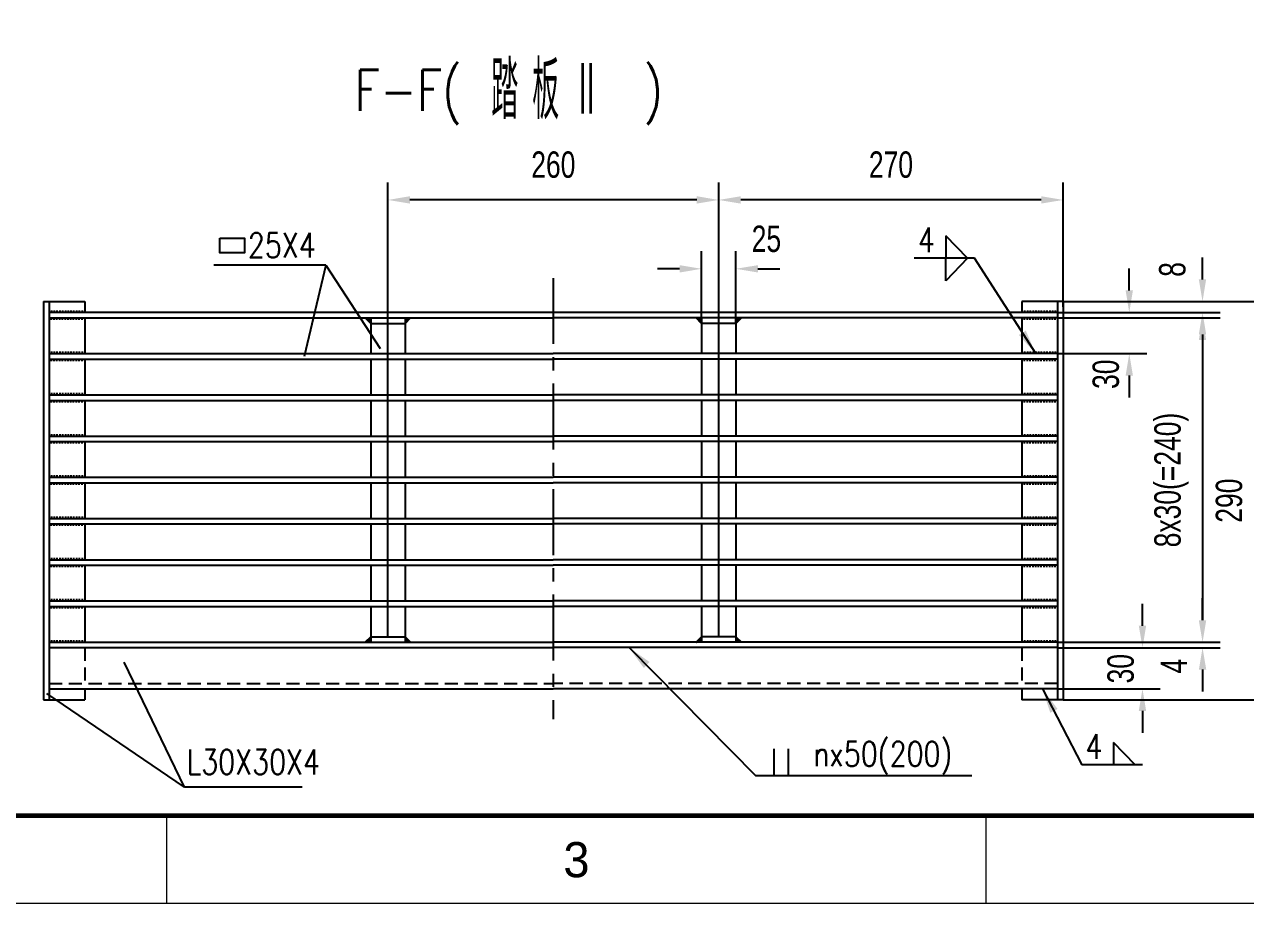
# Model space of a CAD drawing. Extents: x 148 to 221443, y -36682 to 6758.
# Drawn here: x 184056 to 186833, y -12511 to -10512 of the extents above; entities that cross this region are included whole.
import ezdxf
from ezdxf.enums import TextEntityAlignment as Align

# ---------------------------------------------------------------- set-up
doc = ezdxf.new("R2010")
doc.units = 0
doc.header["$LTSCALE"] = 10
doc.header["$MEASUREMENT"] = 0
doc.linetypes.add('CENTERX2', pattern=[4, 2.5, -0.5, 0.5, -0.5])
doc.linetypes.add('HIDDENX2', pattern=[0.75, 0.5, -0.25])
doc.layers.add('2（细实线）', color=3, linetype='Continuous', lineweight=20)
doc.layers.add('图框层', color=7, linetype='Continuous', lineweight=15)
for name, color, linetype in [('CENTER', 1, 'CENTERX2'), ('DIM', 4, 'Continuous'), ('HIDDEN', 7, 'HIDDENX2'), ('RED', 7, 'Continuous')]:
    doc.layers.add(name, color=color, linetype=linetype)
doc.styles.add('HZ', font='ROMS.SHX', dxfattribs={"width": 0.75, "bigfont": 'GBCBIG.SHX'})
doc.styles.get("Standard").update_dxf_attribs({"font": 'wison_e.shx', "width": 0.75, "bigfont": 'wison_c.shx'})
doc.styles.add('XW', font='ROMANS.shx', dxfattribs={"width": 0.85})
doc.dimstyles.new('DIM1', dxfattribs={"dimscale": 20, "dimtxt": 3, "dimasz": 2.5, "dimexe": 2, "dimexo": 0, "dimgap": 1, "dimtad": 0, "dimdec": 0, "dimzin": 0, "dimdsep": 46, "dimtxsty": 'Standard', "dimcen": 2, "dimclrd": 3, "dimclre": 3, "dimclrt": 3, "dimadec": 0, "dimazin": 0, "dimtfac": 0.666667, "dimtdec": 0, "dimtofl": 0, "dimtmove": 2, "dimatfit": 1, "dimfxl": 2, "dimtvp": 1.333333, "dimtolj": 1, "dimtzin": 0, "dimarcsym": 0})

# ---------------------------------------------------------------- blocks, each defined once
blk = doc.blocks.new('*D832')
at = {"layer": 'Defpoints', "color": 0}
for p in [(185674.5, -11067.4), (185596.4, -11191.6), (185674.5, -11191.6)]:
    blk.add_point(p, dxfattribs=at)
at = {"layer": 'DIM', "color": 3, "lineweight": -2}
for p, q in [((185596.4, -11191.6), (185596.4, -11027.4)), ((185674.5, -11191.6), (185674.5, -11027.4)), ((185546.4, -11067.4), (185496.4, -11067.4)), ((185724.5, -11067.4), (185774.5, -11067.4))]:
    blk.add_line(p, q, dxfattribs=at)
at = {"layer": 'DIM', "color": 3}
for points in [[(185546.4, -11075.8), (185546.4, -11059.1), (185596.4, -11067.4)], [(185724.5, -11059.1), (185724.5, -11075.8), (185674.5, -11067.4)]]:
    blk.add_solid(points, dxfattribs=at)
at = {"layer": 'DIM', "color": 3, "insert": (185743.8, -10999.5), "char_height": 60, "attachment_point": 5}
blk.add_mtext('\\A1;25', dxfattribs=at)
blk = doc.blocks.new('*D833')
at = {"layer": 'Defpoints', "color": 0}
for p in [(185635.4, -10910.8), (186418.6, -11154.1), (185635.4, -11904.1)]:
    blk.add_point(p, dxfattribs=at)
at = {"layer": 'DIM', "color": 3, "lineweight": -2}
for p, q in [((185635.4, -11904.1), (185635.4, -10870.8)), ((186418.6, -11154.1), (186418.6, -10870.8)), ((186368.6, -10910.8), (185685.4, -10910.8))]:
    blk.add_line(p, q, dxfattribs=at)
at = {"layer": 'DIM', "color": 3}
for points in [[(185685.4, -10902.4), (185685.4, -10919.1), (185635.4, -10910.8)], [(186368.6, -10919.1), (186368.6, -10902.4), (186418.6, -10910.8)]]:
    blk.add_solid(points, dxfattribs=at)
at = {"layer": 'DIM', "color": 3, "insert": (186027, -10830.8), "char_height": 60, "attachment_point": 5}
blk.add_mtext('\\A1;270', dxfattribs=at)
blk = doc.blocks.new('*D834')
at = {"layer": 'Defpoints', "color": 0}
for p in [(184882.9, -10910.8), (185635.4, -11154.1), (184882.9, -11904.1)]:
    blk.add_point(p, dxfattribs=at)
at = {"layer": 'DIM', "color": 3, "lineweight": -2}
for p, q in [((184882.9, -11904.1), (184882.9, -10870.8)), ((185635.4, -11154.1), (185635.4, -10870.8)), ((185585.4, -10910.8), (184932.9, -10910.8))]:
    blk.add_line(p, q, dxfattribs=at)
at = {"layer": 'DIM', "color": 3}
for points in [[(184932.9, -10902.4), (184932.9, -10919.1), (184882.9, -10910.8)], [(185585.4, -10919.1), (185585.4, -10902.4), (185635.4, -10910.8)]]:
    blk.add_solid(points, dxfattribs=at)
at = {"layer": 'DIM', "color": 3, "insert": (185259.2, -10830.8), "char_height": 60, "attachment_point": 5}
blk.add_mtext('\\A1;260', dxfattribs=at)
blk = doc.blocks.new('*D835')
at = {"layer": 'Defpoints', "color": 0}
for p in [(186406.1, -11166.6), (186406.1, -11260.3), (186568.9, -11260.3)]:
    blk.add_point(p, dxfattribs=at)
at = {"layer": 'DIM', "color": 3, "lineweight": -2}
for p, q in [((186568.9, -11116.6), (186568.9, -11066.6)), ((186406.1, -11166.6), (186608.9, -11166.6)), ((186406.1, -11260.3), (186608.9, -11260.3)), ((186568.9, -11310.3), (186568.9, -11360.3))]:
    blk.add_line(p, q, dxfattribs=at)
at = {"layer": 'DIM', "color": 3}
for points in [[(186560.6, -11116.6), (186577.2, -11116.6), (186568.9, -11166.6)], [(186577.2, -11310.3), (186560.6, -11310.3), (186568.9, -11260.3)]]:
    blk.add_solid(points, dxfattribs=at)
at = {"layer": 'DIM', "color": 3, "insert": (186515.8, -11307.2), "char_height": 60, "attachment_point": 5, "rotation": 90}
blk.add_mtext('\\A1;30', dxfattribs=at)
blk = doc.blocks.new('*D836')
at = {"layer": 'Defpoints', "color": 0}
for p in [(186406.1, -11179.1), (186406.1, -11916.6), (186735.5, -11916.6)]:
    blk.add_point(p, dxfattribs=at)
at = {"layer": 'DIM', "color": 3, "lineweight": -2}
for p, q in [((186406.1, -11179.1), (186775.5, -11179.1)), ((186735.5, -11229.1), (186735.5, -11866.6)), ((186406.1, -11916.6), (186775.5, -11916.6))]:
    blk.add_line(p, q, dxfattribs=at)
at = {"layer": 'DIM', "color": 3}
for points in [[(186743.8, -11229.1), (186727.1, -11229.1), (186735.5, -11179.1)], [(186727.1, -11866.6), (186743.8, -11866.6), (186735.5, -11916.6)]]:
    blk.add_solid(points, dxfattribs=at)
at = {"layer": 'DIM', "color": 3, "insert": (186664.9, -11547.8), "char_height": 60, "attachment_point": 5, "rotation": 90}
blk.add_mtext('\\A1;8x30(=240)', dxfattribs=at)
blk = doc.blocks.new('*D837')
at = {"layer": 'Defpoints', "color": 0}
for p in [(186418.6, -11141.6), (186418.6, -12047.8), (186876, -12047.8)]:
    blk.add_point(p, dxfattribs=at)
at = {"layer": 'DIM', "color": 3, "lineweight": -2}
for p, q in [((186418.6, -11141.6), (186916, -11141.6)), ((186876, -11191.6), (186876, -11997.8)), ((186418.6, -12047.8), (186916, -12047.8))]:
    blk.add_line(p, q, dxfattribs=at)
at = {"layer": 'DIM', "color": 3}
for points in [[(186884.3, -11191.6), (186867.6, -11191.6), (186876, -11141.6)], [(186867.6, -11997.8), (186884.3, -11997.8), (186876, -12047.8)]]:
    blk.add_solid(points, dxfattribs=at)
at = {"layer": 'DIM', "color": 3, "insert": (186796, -11594.7), "char_height": 60, "attachment_point": 5, "rotation": 90}
blk.add_mtext('\\A1;290', dxfattribs=at)
blk = doc.blocks.new('*D838')
at = {"layer": 'Defpoints', "color": 0}
for p in [(186418.6, -11141.6), (186406.1, -11166.6), (186735.5, -11166.6)]:
    blk.add_point(p, dxfattribs=at)
at = {"layer": 'DIM', "color": 3, "lineweight": -2}
for p, q in [((186735.5, -11091.6), (186735.5, -11041.6)), ((186418.6, -11141.6), (186775.5, -11141.6)), ((186406.1, -11166.6), (186775.5, -11166.6)), ((186735.5, -11216.6), (186735.5, -11266.6))]:
    blk.add_line(p, q, dxfattribs=at)
at = {"layer": 'DIM', "color": 3}
for points in [[(186727.1, -11091.6), (186743.8, -11091.6), (186735.5, -11141.6)], [(186743.8, -11216.6), (186727.1, -11216.6), (186735.5, -11166.6)]]:
    blk.add_solid(points, dxfattribs=at)
at = {"layer": 'DIM', "color": 3, "insert": (186667.1, -11068.9), "char_height": 60, "attachment_point": 5, "rotation": 90}
blk.add_mtext('\\A1;8', dxfattribs=at)
blk = doc.blocks.new('*D839')
at = {"layer": 'Defpoints', "color": 0}
for p in [(186406.1, -11916.6), (186406.1, -11929.1), (186735.6, -11916.6)]:
    blk.add_point(p, dxfattribs=at)
at = {"layer": 'DIM', "color": 3, "lineweight": -2}
for p, q in [((186735.6, -11866.6), (186735.6, -11816.6)), ((186406.1, -11916.6), (186775.6, -11916.6)), ((186406.1, -11929.1), (186775.6, -11929.1)), ((186735.6, -11979.1), (186735.6, -12029.1))]:
    blk.add_line(p, q, dxfattribs=at)
at = {"layer": 'DIM', "color": 3}
for points in [[(186727.3, -11866.6), (186744, -11866.6), (186735.6, -11916.6)], [(186744, -11979.1), (186727.3, -11979.1), (186735.6, -11929.1)]]:
    blk.add_solid(points, dxfattribs=at)
at = {"layer": 'DIM', "color": 3, "insert": (186670.4, -11971), "char_height": 60, "attachment_point": 5, "rotation": 90}
blk.add_mtext('\\A1;4', dxfattribs=at)
blk = doc.blocks.new('*D840')
at = {"color": 3, "linetype": 'Continuous', "lineweight": -2}
for p, q in [((186599, -11879.1), (186599, -11829.1)), ((186406.1, -11929.1), (186639, -11929.1)), ((186406.1, -12022.8), (186639, -12022.8)), ((186599, -12072.8), (186599, -12122.8))]:
    blk.add_line(p, q, dxfattribs=at)
at = {"color": 3}
for points in [[(186590.6, -11879.1), (186607.3, -11879.1), (186599, -11929.1)], [(186607.3, -12072.8), (186590.6, -12072.8), (186599, -12022.8)]]:
    blk.add_solid(points, dxfattribs=at)
at = {"layer": 'Defpoints', "color": 0}
for p in [(186406.1, -11929.1), (186599, -11929.1), (186406.1, -12022.8)]:
    blk.add_point(p, dxfattribs=at)
at = {"color": 3, "insert": (186549.5, -11976.9), "char_height": 60, "attachment_point": 5, "rotation": 90}
blk.add_mtext('\\A1;30', dxfattribs=at)
blk = doc.blocks.new('a2')
for p, q in [((15522.42, 9706.74), (15522.42, 9716.74)), ((15615.59, 9706.74), (15615.59, 9716.74))]:
    blk.add_line(p, q)
at = {"layer": '图框层', "ltscale": 10}
blk.add_lwpolyline([(15311.09, 10126.74), (15905.09, 10126.74), (15905.09, 9706.74), (15311.09, 9706.74)], close=True, dxfattribs=at)
at = {"layer": '图框层', "ltscale": 10, "const_width": 0.5}
blk.add_lwpolyline([(15336.09, 10116.74), (15895.09, 10116.74), (15895.09, 9716.74), (15336.09, 9716.74)], close=True, dxfattribs=at)
at = {"style": 'HZ'}
blk.add_text('3', height=4, dxfattribs=at).set_placement((15569, 9711.74), align=Align.MIDDLE)

msp = doc.modelspace()

# ---------------------------------------------------------------- hatches: boundary and pattern name
at = {"layer": 'RED'}
h = msp.add_hatch(dxfattribs=at)
h.set_pattern_fill('ANSI37', color=3, scale=15.625, style=0)
h.set_pattern_definition([(45, (141986.1551, -10184.3526), (-1.38106793, 1.38106793), []), (135, (141986.1551, -10184.3526), (-1.38106793, -1.38106793), [])])
h.paths.add_polyline_path([(184843.8843, -11179.0664), (184831.3843, -11179.0664), (184843.8843, -11191.5664)])
h = msp.add_hatch(dxfattribs=at)
h.set_pattern_fill('ANSI37', color=3, scale=15.625, style=0)
h.set_pattern_definition([(135, (227779.7385, -10184.3526), (1.38106793, 1.38106793), []), (45, (227779.7385, -10184.3526), (1.38106793, -1.38106793), [])])
h.paths.add_polyline_path([(184922.0093, -11179.0664), (184934.5093, -11179.0664), (184922.0093, -11191.5664)])
h = msp.add_hatch(dxfattribs=at)
h.set_pattern_fill('ANSI37', color=3, scale=15.625, style=0)
h.set_pattern_definition([(45, (142738.6551, -10184.3526), (-1.38106793, 1.38106793), []), (135, (142738.6551, -10184.3526), (-1.38106793, -1.38106793), [])])
h.paths.add_polyline_path([(185596.3843, -11179.0664), (185583.8843, -11179.0664), (185596.3843, -11191.5664)])
h = msp.add_hatch(dxfattribs=at)
h.set_pattern_fill('ANSI37', color=3, scale=15.625, style=0)
h.set_pattern_definition([(135, (228532.2385, -10184.3526), (1.38106793, 1.38106793), []), (45, (228532.2385, -10184.3526), (1.38106793, -1.38106793), [])])
h.paths.add_polyline_path([(185674.5093, -11179.0664), (185687.0093, -11179.0664), (185674.5093, -11191.5664)])
h = msp.add_hatch(dxfattribs=at)
h.set_pattern_fill('ANSI37', color=3, scale=15.625, style=0)
h.set_pattern_definition([(315, (141986.1551, -12911.2802), (-1.38106793, -1.38106793), []), (225, (141986.1551, -12911.2802), (-1.38106793, 1.38106793), [])])
h.paths.add_polyline_path([(184843.8843, -11916.5664), (184831.3843, -11916.5664), (184843.8843, -11904.0664)])
h = msp.add_hatch(dxfattribs=at)
h.set_pattern_fill('ANSI37', color=3, scale=15.625, style=0)
h.set_pattern_definition([(225, (227779.7385, -12911.2802), (1.38106793, -1.38106793), []), (315, (227779.7385, -12911.2802), (1.38106793, 1.38106793), [])])
h.paths.add_polyline_path([(184922.0093, -11916.5664), (184934.5093, -11916.5664), (184922.0093, -11904.0664)])
h = msp.add_hatch(dxfattribs=at)
h.set_pattern_fill('ANSI37', color=3, scale=15.625, style=0)
h.set_pattern_definition([(315, (142738.6551, -12911.2802), (-1.38106793, -1.38106793), []), (225, (142738.6551, -12911.2802), (-1.38106793, 1.38106793), [])])
h.paths.add_polyline_path([(185596.3843, -11916.5664), (185583.8843, -11916.5664), (185596.3843, -11904.0664)])
h = msp.add_hatch(dxfattribs=at)
h.set_pattern_fill('ANSI37', color=3, scale=15.625, style=0)
h.set_pattern_definition([(225, (228532.2385, -12911.2802), (1.38106793, -1.38106793), []), (315, (228532.2385, -12911.2802), (1.38106793, 1.38106793), [])])
h.paths.add_polyline_path([(185674.5093, -11916.5664), (185687.0093, -11916.5664), (185674.5093, -11904.0664)])

# ---------------------------------------------------------------- linework, layer by layer
at = {"linetype": 'Continuous'}
for p, q in [((186200.9525, -11043.4439), (186151.6604, -10992.2429)), ((186151.6604, -10992.2429), (186151.6604, -11043.4439)), ((186200.9525, -11043.4439), (186151.6604, -11094.6449)), ((186151.6604, -11094.6449), (186151.6604, -11043.4439)), ((185760.6922, -12159.3674), (185760.6922, -12220.8087)), ((185793.5887, -12159.3674), (185793.5887, -12220.8087)), ((186582.0497, -12195.7919), (186532.7577, -12144.5908)), ((186532.7577, -12144.5908), (186532.7577, -12195.7919)), ((186582.0497, -12195.7919), (186532.7577, -12195.7919))]:
    msp.add_line(p, q, dxfattribs=at)
at = {"color": 3, "linetype": 'Continuous'}
for p, q in [((186217.1383, -11043.4439), (186080.0679, -11043.4439)), ((186356.104, -11260.3164), (186217.1383, -11043.4439)), ((184741.8153, -11059.2051), (184486.882, -11059.2051)), ((184741.8153, -11059.2051), (184692.5735, -11266.7338)), ((184741.8153, -11059.2051), (184865.2553, -11248.4145)), ((185431.3121, -11929.0664), (185719.5043, -12220.8087)), ((184420.6232, -12246.2837), (184283.4285, -11962.1349)), ((186371.6968, -12022.8164), (186461.1651, -12195.7919)), ((184420.6232, -12246.2837), (184106.9942, -12033.5559)), ((186599.09, -12195.7919), (186461.1651, -12195.7919)), ((184687.9801, -12246.2837), (184420.6232, -12246.2837)), ((186211.2478, -12220.8087), (185719.5043, -12220.8087))]:
    msp.add_line(p, q, dxfattribs=at)
at = {"color": 3, "linetype": 'HIDDENX2', "ltscale": 6}
msp.add_line((186324.8218, -11929.0664), (186324.8218, -12010.3164), dxfattribs=at)
at = {"color": 3, "linetype": 'Continuous'}
msp.add_lwpolyline([(184500.9383, -10997.9493), (184556.8729, -10997.9493), (184556.8729, -11031.1416), (184500.9383, -11031.1416)], close=True, dxfattribs=at)
for points in [[(186317.8628, -11218.0132), (186333.6498, -11207.8973), (186356.104, -11260.3164)], [(185464.9331, -11975.127), (185478.0543, -11961.7331), (185431.3121, -11929.0664)], [(186389.2119, -12077.0859), (186405.866, -12068.4718), (186371.6968, -12022.8164)]]:
    msp.add_solid(points, dxfattribs=at)
at = {"layer": 'CENTER', "color": 1, "ltscale": 6}
msp.add_line((185259.1968, -11088.366), (185259.1968, -12091.3488), dxfattribs=at)
at = {"layer": 'DIM'}
for p, q in [((184117.6154, -11162.026), (184117.6154, -11166.5664)), ((184123.9974, -11162.026), (184123.9974, -11166.5664)), ((184130.3795, -11162.026), (184130.3795, -11166.5664)), ((184136.7615, -11162.026), (184136.7615, -11166.5664)), ((184143.1435, -11162.026), (184143.1435, -11166.5664)), ((184149.5256, -11162.026), (184149.5256, -11166.5664)), ((184155.9076, -11162.026), (184155.9076, -11166.5664)), ((184162.2896, -11162.026), (184162.2896, -11166.5664)), ((184168.3816, -11162.026), (184168.3816, -11166.5664)), ((184174.7637, -11162.026), (184174.7637, -11166.5664)), ((184181.1457, -11162.026), (184181.1457, -11166.5664)), ((184187.5277, -11162.026), (184187.5277, -11166.5664)), ((186330.8659, -11162.026), (186330.8659, -11166.5664)), ((186337.2479, -11162.026), (186337.2479, -11166.5664)), ((186343.6299, -11162.026), (186343.6299, -11166.5664)), ((186350.012, -11162.026), (186350.012, -11166.5664)), ((186356.104, -11162.026), (186356.104, -11166.5664)), ((186362.486, -11162.026), (186362.486, -11166.5664)), ((186368.868, -11162.026), (186368.868, -11166.5664)), ((186375.2501, -11162.026), (186375.2501, -11166.5664)), ((186381.6321, -11162.026), (186381.6321, -11166.5664)), ((186388.0142, -11162.026), (186388.0142, -11166.5664)), ((186394.3962, -11162.026), (186394.3962, -11166.5664)), ((186400.7782, -11162.026), (186400.7782, -11166.5664)), ((184117.6154, -11183.6069), (184117.6154, -11179.0664)), ((184123.9974, -11183.6069), (184123.9974, -11179.0664)), ((184130.3795, -11183.6069), (184130.3795, -11179.0664)), ((184136.7615, -11183.6069), (184136.7615, -11179.0664)), ((184143.1435, -11183.6069), (184143.1435, -11179.0664)), ((184149.5256, -11183.6069), (184149.5256, -11179.0664)), ((184155.9076, -11183.6069), (184155.9076, -11179.0664)), ((184162.2896, -11183.6069), (184162.2896, -11179.0664)), ((184168.3816, -11183.6069), (184168.3816, -11179.0664)), ((184174.7637, -11183.6069), (184174.7637, -11179.0664)), ((184181.1457, -11183.6069), (184181.1457, -11179.0664)), ((184187.5277, -11183.6069), (184187.5277, -11179.0664)), ((186330.8659, -11183.6069), (186330.8659, -11179.0664)), ((186337.2479, -11183.6069), (186337.2479, -11179.0664)), ((186343.6299, -11183.6069), (186343.6299, -11179.0664)), ((186350.012, -11183.6069), (186350.012, -11179.0664)), ((186356.104, -11183.6069), (186356.104, -11179.0664)), ((186362.486, -11183.6069), (186362.486, -11179.0664)), ((186368.868, -11183.6069), (186368.868, -11179.0664)), ((186375.2501, -11183.6069), (186375.2501, -11179.0664)), ((186381.6321, -11183.6069), (186381.6321, -11179.0664)), ((186388.0142, -11183.6069), (186388.0142, -11179.0664)), ((186394.3962, -11183.6069), (186394.3962, -11179.0664)), ((186400.7782, -11183.6069), (186400.7782, -11179.0664)), ((184117.6154, -11255.776), (184117.6154, -11260.3164)), ((184117.6154, -11277.3569), (184117.6154, -11272.8164)), ((184123.9974, -11255.776), (184123.9974, -11260.3164)), ((184123.9974, -11277.3569), (184123.9974, -11272.8164)), ((184130.3795, -11255.776), (184130.3795, -11260.3164)), ((184130.3795, -11277.3569), (184130.3795, -11272.8164)), ((184136.7615, -11255.776), (184136.7615, -11260.3164)), ((184136.7615, -11277.3569), (184136.7615, -11272.8164)), ((184143.1435, -11255.776), (184143.1435, -11260.3164)), ((184143.1435, -11277.3569), (184143.1435, -11272.8164)), ((184149.5256, -11255.776), (184149.5256, -11260.3164)), ((184149.5256, -11277.3569), (184149.5256, -11272.8164)), ((184155.9076, -11255.776), (184155.9076, -11260.3164)), ((184155.9076, -11277.3569), (184155.9076, -11272.8164)), ((184162.2896, -11255.776), (184162.2896, -11260.3164)), ((184162.2896, -11277.3569), (184162.2896, -11272.8164)), ((184168.3816, -11255.776), (184168.3816, -11260.3164)), ((184168.3816, -11277.3569), (184168.3816, -11272.8164)), ((184174.7637, -11255.776), (184174.7637, -11260.3164)), ((184174.7637, -11277.3569), (184174.7637, -11272.8164)), ((184181.1457, -11255.776), (184181.1457, -11260.3164)), ((184181.1457, -11277.3569), (184181.1457, -11272.8164)), ((184187.5277, -11255.776), (184187.5277, -11260.3164)), ((184187.5277, -11277.3569), (184187.5277, -11272.8164)), ((186330.8659, -11255.776), (186330.8659, -11260.3164)), ((186330.8659, -11277.3569), (186330.8659, -11272.8164)), ((186337.2479, -11255.776), (186337.2479, -11260.3164)), ((186337.2479, -11277.3569), (186337.2479, -11272.8164)), ((186343.6299, -11255.776), (186343.6299, -11260.3164)), ((186343.6299, -11277.3569), (186343.6299, -11272.8164)), ((186350.012, -11255.776), (186350.012, -11260.3164)), ((186350.012, -11277.3569), (186350.012, -11272.8164)), ((186356.104, -11255.776), (186356.104, -11260.3164)), ((186356.104, -11277.3569), (186356.104, -11272.8164)), ((186362.486, -11255.776), (186362.486, -11260.3164)), ((186362.486, -11277.3569), (186362.486, -11272.8164)), ((186368.868, -11255.776), (186368.868, -11260.3164)), ((186368.868, -11277.3569), (186368.868, -11272.8164)), ((186375.2501, -11255.776), (186375.2501, -11260.3164)), ((186375.2501, -11277.3569), (186375.2501, -11272.8164)), ((186381.6321, -11255.776), (186381.6321, -11260.3164)), ((186381.6321, -11277.3569), (186381.6321, -11272.8164)), ((186388.0142, -11255.776), (186388.0142, -11260.3164)), ((186388.0142, -11277.3569), (186388.0142, -11272.8164)), ((186394.3962, -11255.776), (186394.3962, -11260.3164)), ((186394.3962, -11277.3569), (186394.3962, -11272.8164)), ((186400.7782, -11255.776), (186400.7782, -11260.3164)), ((186400.7782, -11277.3569), (186400.7782, -11272.8164)), ((184117.6154, -11349.526), (184117.6154, -11354.0664)), ((184123.9974, -11349.526), (184123.9974, -11354.0664)), ((184130.3795, -11349.526), (184130.3795, -11354.0664)), ((184136.7615, -11349.526), (184136.7615, -11354.0664)), ((184143.1435, -11349.526), (184143.1435, -11354.0664)), ((184149.5256, -11349.526), (184149.5256, -11354.0664)), ((184155.9076, -11349.526), (184155.9076, -11354.0664)), ((184162.2896, -11349.526), (184162.2896, -11354.0664)), ((184168.3816, -11349.526), (184168.3816, -11354.0664)), ((184174.7637, -11349.526), (184174.7637, -11354.0664)), ((184181.1457, -11349.526), (184181.1457, -11354.0664)), ((184187.5277, -11349.526), (184187.5277, -11354.0664)), ((186330.8659, -11349.526), (186330.8659, -11354.0664)), ((186337.2479, -11349.526), (186337.2479, -11354.0664)), ((186343.6299, -11349.526), (186343.6299, -11354.0664)), ((186350.012, -11349.526), (186350.012, -11354.0664)), ((186356.104, -11349.526), (186356.104, -11354.0664)), ((186362.486, -11349.526), (186362.486, -11354.0664)), ((186368.868, -11349.526), (186368.868, -11354.0664)), ((186375.2501, -11349.526), (186375.2501, -11354.0664)), ((186381.6321, -11349.526), (186381.6321, -11354.0664)), ((186388.0142, -11349.526), (186388.0142, -11354.0664)), ((186394.3962, -11349.526), (186394.3962, -11354.0664)), ((186400.7782, -11349.526), (186400.7782, -11354.0664)), ((184117.6154, -11371.1069), (184117.6154, -11366.5664)), ((184123.9974, -11371.1069), (184123.9974, -11366.5664)), ((184130.3795, -11371.1069), (184130.3795, -11366.5664)), ((184136.7615, -11371.1069), (184136.7615, -11366.5664)), ((184143.1435, -11371.1069), (184143.1435, -11366.5664)), ((184149.5256, -11371.1069), (184149.5256, -11366.5664)), ((184155.9076, -11371.1069), (184155.9076, -11366.5664)), ((184162.2896, -11371.1069), (184162.2896, -11366.5664)), ((184168.3816, -11371.1069), (184168.3816, -11366.5664)), ((184174.7637, -11371.1069), (184174.7637, -11366.5664)), ((184181.1457, -11371.1069), (184181.1457, -11366.5664)), ((184187.5277, -11371.1069), (184187.5277, -11366.5664)), ((186330.8659, -11371.1069), (186330.8659, -11366.5664)), ((186337.2479, -11371.1069), (186337.2479, -11366.5664)), ((186343.6299, -11371.1069), (186343.6299, -11366.5664)), ((186350.012, -11371.1069), (186350.012, -11366.5664)), ((186356.104, -11371.1069), (186356.104, -11366.5664)), ((186362.486, -11371.1069), (186362.486, -11366.5664)), ((186368.868, -11371.1069), (186368.868, -11366.5664)), ((186375.2501, -11371.1069), (186375.2501, -11366.5664)), ((186381.6321, -11371.1069), (186381.6321, -11366.5664)), ((186388.0142, -11371.1069), (186388.0142, -11366.5664)), ((186394.3962, -11371.1069), (186394.3962, -11366.5664)), ((186400.7782, -11371.1069), (186400.7782, -11366.5664)), ((184117.6154, -11443.276), (184117.6154, -11447.8164)), ((184117.6154, -11464.8569), (184117.6154, -11460.3164)), ((184123.9974, -11443.276), (184123.9974, -11447.8164)), ((184123.9974, -11464.8569), (184123.9974, -11460.3164)), ((184130.3795, -11443.276), (184130.3795, -11447.8164)), ((184130.3795, -11464.8569), (184130.3795, -11460.3164)), ((184136.7615, -11443.276), (184136.7615, -11447.8164)), ((184136.7615, -11464.8569), (184136.7615, -11460.3164)), ((184143.1435, -11443.276), (184143.1435, -11447.8164)), ((184143.1435, -11464.8569), (184143.1435, -11460.3164)), ((184149.5256, -11443.276), (184149.5256, -11447.8164)), ((184149.5256, -11464.8569), (184149.5256, -11460.3164)), ((184155.9076, -11443.276), (184155.9076, -11447.8164)), ((184155.9076, -11464.8569), (184155.9076, -11460.3164)), ((184162.2896, -11443.276), (184162.2896, -11447.8164)), ((184162.2896, -11464.8569), (184162.2896, -11460.3164)), ((184168.3816, -11443.276), (184168.3816, -11447.8164)), ((184168.3816, -11464.8569), (184168.3816, -11460.3164)), ((184174.7637, -11443.276), (184174.7637, -11447.8164)), ((184174.7637, -11464.8569), (184174.7637, -11460.3164)), ((184181.1457, -11443.276), (184181.1457, -11447.8164)), ((184181.1457, -11464.8569), (184181.1457, -11460.3164)), ((184187.5277, -11443.276), (184187.5277, -11447.8164)), ((184187.5277, -11464.8569), (184187.5277, -11460.3164)), ((186330.8659, -11443.276), (186330.8659, -11447.8164)), ((186330.8659, -11464.8569), (186330.8659, -11460.3164)), ((186337.2479, -11443.276), (186337.2479, -11447.8164)), ((186337.2479, -11464.8569), (186337.2479, -11460.3164)), ((186343.6299, -11443.276), (186343.6299, -11447.8164)), ((186343.6299, -11464.8569), (186343.6299, -11460.3164)), ((186350.012, -11443.276), (186350.012, -11447.8164)), ((186350.012, -11464.8569), (186350.012, -11460.3164)), ((186356.104, -11443.276), (186356.104, -11447.8164)), ((186356.104, -11464.8569), (186356.104, -11460.3164)), ((186362.486, -11443.276), (186362.486, -11447.8164)), ((186362.486, -11464.8569), (186362.486, -11460.3164)), ((186368.868, -11443.276), (186368.868, -11447.8164)), ((186368.868, -11464.8569), (186368.868, -11460.3164)), ((186375.2501, -11443.276), (186375.2501, -11447.8164)), ((186375.2501, -11464.8569), (186375.2501, -11460.3164)), ((186381.6321, -11443.276), (186381.6321, -11447.8164)), ((186381.6321, -11464.8569), (186381.6321, -11460.3164)), ((186388.0142, -11443.276), (186388.0142, -11447.8164)), ((186388.0142, -11464.8569), (186388.0142, -11460.3164)), ((186394.3962, -11443.276), (186394.3962, -11447.8164)), ((186394.3962, -11464.8569), (186394.3962, -11460.3164)), ((186400.7782, -11443.276), (186400.7782, -11447.8164)), ((186400.7782, -11464.8569), (186400.7782, -11460.3164)), ((184117.6154, -11537.026), (184117.6154, -11541.5664)), ((184123.9974, -11537.026), (184123.9974, -11541.5664)), ((184130.3795, -11537.026), (184130.3795, -11541.5664)), ((184136.7615, -11537.026), (184136.7615, -11541.5664)), ((184143.1435, -11537.026), (184143.1435, -11541.5664)), ((184149.5256, -11537.026), (184149.5256, -11541.5664)), ((184155.9076, -11537.026), (184155.9076, -11541.5664)), ((184162.2896, -11537.026), (184162.2896, -11541.5664)), ((184168.3816, -11537.026), (184168.3816, -11541.5664)), ((184174.7637, -11537.026), (184174.7637, -11541.5664)), ((184181.1457, -11537.026), (184181.1457, -11541.5664)), ((184187.5277, -11537.026), (184187.5277, -11541.5664)), ((186330.8659, -11537.026), (186330.8659, -11541.5664)), ((186337.2479, -11537.026), (186337.2479, -11541.5664)), ((186343.6299, -11537.026), (186343.6299, -11541.5664)), ((186350.012, -11537.026), (186350.012, -11541.5664)), ((186356.104, -11537.026), (186356.104, -11541.5664)), ((186362.486, -11537.026), (186362.486, -11541.5664)), ((186368.868, -11537.026), (186368.868, -11541.5664)), ((186375.2501, -11537.026), (186375.2501, -11541.5664)), ((186381.6321, -11537.026), (186381.6321, -11541.5664)), ((186388.0142, -11537.026), (186388.0142, -11541.5664)), ((186394.3962, -11537.026), (186394.3962, -11541.5664)), ((186400.7782, -11537.026), (186400.7782, -11541.5664)), ((184117.6154, -11558.6069), (184117.6154, -11554.0664)), ((184123.9974, -11558.6069), (184123.9974, -11554.0664)), ((184130.3795, -11558.6069), (184130.3795, -11554.0664)), ((184136.7615, -11558.6069), (184136.7615, -11554.0664)), ((184143.1435, -11558.6069), (184143.1435, -11554.0664)), ((184149.5256, -11558.6069), (184149.5256, -11554.0664)), ((184155.9076, -11558.6069), (184155.9076, -11554.0664)), ((184162.2896, -11558.6069), (184162.2896, -11554.0664)), ((184168.3816, -11558.6069), (184168.3816, -11554.0664)), ((184174.7637, -11558.6069), (184174.7637, -11554.0664)), ((184181.1457, -11558.6069), (184181.1457, -11554.0664)), ((184187.5277, -11558.6069), (184187.5277, -11554.0664)), ((186330.8659, -11558.6069), (186330.8659, -11554.0664)), ((186337.2479, -11558.6069), (186337.2479, -11554.0664)), ((186343.6299, -11558.6069), (186343.6299, -11554.0664)), ((186350.012, -11558.6069), (186350.012, -11554.0664)), ((186356.104, -11558.6069), (186356.104, -11554.0664)), ((186362.486, -11558.6069), (186362.486, -11554.0664)), ((186368.868, -11558.6069), (186368.868, -11554.0664)), ((186375.2501, -11558.6069), (186375.2501, -11554.0664)), ((186381.6321, -11558.6069), (186381.6321, -11554.0664)), ((186388.0142, -11558.6069), (186388.0142, -11554.0664)), ((186394.3962, -11558.6069), (186394.3962, -11554.0664)), ((186400.7782, -11558.6069), (186400.7782, -11554.0664)), ((184117.6154, -11630.776), (184117.6154, -11635.3164)), ((184123.9974, -11630.776), (184123.9974, -11635.3164)), ((184130.3795, -11630.776), (184130.3795, -11635.3164)), ((184136.7615, -11630.776), (184136.7615, -11635.3164)), ((184143.1435, -11630.776), (184143.1435, -11635.3164)), ((184149.5256, -11630.776), (184149.5256, -11635.3164)), ((184155.9076, -11630.776), (184155.9076, -11635.3164)), ((184162.2896, -11630.776), (184162.2896, -11635.3164)), ((184168.3816, -11630.776), (184168.3816, -11635.3164)), ((184174.7637, -11630.776), (184174.7637, -11635.3164)), ((184181.1457, -11630.776), (184181.1457, -11635.3164)), ((184187.5277, -11630.776), (184187.5277, -11635.3164)), ((186330.8659, -11630.776), (186330.8659, -11635.3164)), ((186337.2479, -11630.776), (186337.2479, -11635.3164)), ((186343.6299, -11630.776), (186343.6299, -11635.3164)), ((186350.012, -11630.776), (186350.012, -11635.3164)), ((186356.104, -11630.776), (186356.104, -11635.3164)), ((186362.486, -11630.776), (186362.486, -11635.3164)), ((186368.868, -11630.776), (186368.868, -11635.3164)), ((186375.2501, -11630.776), (186375.2501, -11635.3164)), ((186381.6321, -11630.776), (186381.6321, -11635.3164)), ((186388.0142, -11630.776), (186388.0142, -11635.3164)), ((186394.3962, -11630.776), (186394.3962, -11635.3164)), ((186400.7782, -11630.776), (186400.7782, -11635.3164)), ((184117.6154, -11652.3569), (184117.6154, -11647.8164)), ((184123.9974, -11652.3569), (184123.9974, -11647.8164)), ((184130.3795, -11652.3569), (184130.3795, -11647.8164)), ((184136.7615, -11652.3569), (184136.7615, -11647.8164)), ((184143.1435, -11652.3569), (184143.1435, -11647.8164)), ((184149.5256, -11652.3569), (184149.5256, -11647.8164)), ((184155.9076, -11652.3569), (184155.9076, -11647.8164)), ((184162.2896, -11652.3569), (184162.2896, -11647.8164)), ((184168.3816, -11652.3569), (184168.3816, -11647.8164)), ((184174.7637, -11652.3569), (184174.7637, -11647.8164)), ((184181.1457, -11652.3569), (184181.1457, -11647.8164)), ((184187.5277, -11652.3569), (184187.5277, -11647.8164)), ((186330.8659, -11652.3569), (186330.8659, -11647.8164)), ((186337.2479, -11652.3569), (186337.2479, -11647.8164)), ((186343.6299, -11652.3569), (186343.6299, -11647.8164)), ((186350.012, -11652.3569), (186350.012, -11647.8164)), ((186356.104, -11652.3569), (186356.104, -11647.8164)), ((186362.486, -11652.3569), (186362.486, -11647.8164)), ((186368.868, -11652.3569), (186368.868, -11647.8164)), ((186375.2501, -11652.3569), (186375.2501, -11647.8164)), ((186381.6321, -11652.3569), (186381.6321, -11647.8164)), ((186388.0142, -11652.3569), (186388.0142, -11647.8164)), ((186394.3962, -11652.3569), (186394.3962, -11647.8164)), ((186400.7782, -11652.3569), (186400.7782, -11647.8164)), ((184117.6154, -11724.526), (184117.6154, -11729.0664)), ((184117.6154, -11746.1069), (184117.6154, -11741.5664)), ((184123.9974, -11724.526), (184123.9974, -11729.0664)), ((184123.9974, -11746.1069), (184123.9974, -11741.5664)), ((184130.3795, -11724.526), (184130.3795, -11729.0664)), ((184130.3795, -11746.1069), (184130.3795, -11741.5664)), ((184136.7615, -11724.526), (184136.7615, -11729.0664)), ((184136.7615, -11746.1069), (184136.7615, -11741.5664)), ((184143.1435, -11724.526), (184143.1435, -11729.0664)), ((184143.1435, -11746.1069), (184143.1435, -11741.5664)), ((184149.5256, -11724.526), (184149.5256, -11729.0664)), ((184149.5256, -11746.1069), (184149.5256, -11741.5664)), ((184155.9076, -11724.526), (184155.9076, -11729.0664)), ((184155.9076, -11746.1069), (184155.9076, -11741.5664)), ((184162.2896, -11724.526), (184162.2896, -11729.0664)), ((184162.2896, -11746.1069), (184162.2896, -11741.5664)), ((184168.3816, -11724.526), (184168.3816, -11729.0664)), ((184168.3816, -11746.1069), (184168.3816, -11741.5664)), ((184174.7637, -11724.526), (184174.7637, -11729.0664)), ((184174.7637, -11746.1069), (184174.7637, -11741.5664)), ((184181.1457, -11724.526), (184181.1457, -11729.0664)), ((184181.1457, -11746.1069), (184181.1457, -11741.5664)), ((184187.5277, -11724.526), (184187.5277, -11729.0664)), ((184187.5277, -11746.1069), (184187.5277, -11741.5664)), ((186330.8659, -11724.526), (186330.8659, -11729.0664)), ((186330.8659, -11746.1069), (186330.8659, -11741.5664)), ((186337.2479, -11724.526), (186337.2479, -11729.0664)), ((186337.2479, -11746.1069), (186337.2479, -11741.5664)), ((186343.6299, -11724.526), (186343.6299, -11729.0664)), ((186343.6299, -11746.1069), (186343.6299, -11741.5664)), ((186350.012, -11724.526), (186350.012, -11729.0664)), ((186350.012, -11746.1069), (186350.012, -11741.5664)), ((186356.104, -11724.526), (186356.104, -11729.0664)), ((186356.104, -11746.1069), (186356.104, -11741.5664)), ((186362.486, -11724.526), (186362.486, -11729.0664)), ((186362.486, -11746.1069), (186362.486, -11741.5664)), ((186368.868, -11724.526), (186368.868, -11729.0664)), ((186368.868, -11746.1069), (186368.868, -11741.5664)), ((186375.2501, -11724.526), (186375.2501, -11729.0664)), ((186375.2501, -11746.1069), (186375.2501, -11741.5664)), ((186381.6321, -11724.526), (186381.6321, -11729.0664)), ((186381.6321, -11746.1069), (186381.6321, -11741.5664)), ((186388.0142, -11724.526), (186388.0142, -11729.0664)), ((186388.0142, -11746.1069), (186388.0142, -11741.5664)), ((186394.3962, -11724.526), (186394.3962, -11729.0664)), ((186394.3962, -11746.1069), (186394.3962, -11741.5664)), ((186400.7782, -11724.526), (186400.7782, -11729.0664)), ((186400.7782, -11746.1069), (186400.7782, -11741.5664)), ((184117.6154, -11818.276), (184117.6154, -11822.8164)), ((184123.9974, -11818.276), (184123.9974, -11822.8164)), ((184130.3795, -11818.276), (184130.3795, -11822.8164)), ((184136.7615, -11818.276), (184136.7615, -11822.8164)), ((184143.1435, -11818.276), (184143.1435, -11822.8164)), ((184149.5256, -11818.276), (184149.5256, -11822.8164)), ((184155.9076, -11818.276), (184155.9076, -11822.8164)), ((184162.2896, -11818.276), (184162.2896, -11822.8164)), ((184168.3816, -11818.276), (184168.3816, -11822.8164)), ((184174.7637, -11818.276), (184174.7637, -11822.8164)), ((184181.1457, -11818.276), (184181.1457, -11822.8164)), ((184187.5277, -11818.276), (184187.5277, -11822.8164)), ((186330.8659, -11818.276), (186330.8659, -11822.8164)), ((186337.2479, -11818.276), (186337.2479, -11822.8164)), ((186343.6299, -11818.276), (186343.6299, -11822.8164)), ((186350.012, -11818.276), (186350.012, -11822.8164)), ((186356.104, -11818.276), (186356.104, -11822.8164)), ((186362.486, -11818.276), (186362.486, -11822.8164)), ((186368.868, -11818.276), (186368.868, -11822.8164)), ((186375.2501, -11818.276), (186375.2501, -11822.8164)), ((186381.6321, -11818.276), (186381.6321, -11822.8164)), ((186388.0142, -11818.276), (186388.0142, -11822.8164)), ((186394.3962, -11818.276), (186394.3962, -11822.8164)), ((186400.7782, -11818.276), (186400.7782, -11822.8164)), ((184117.6154, -11839.8569), (184117.6154, -11835.3164)), ((184123.9974, -11839.8569), (184123.9974, -11835.3164)), ((184130.3795, -11839.8569), (184130.3795, -11835.3164)), ((184136.7615, -11839.8569), (184136.7615, -11835.3164)), ((184143.1435, -11839.8569), (184143.1435, -11835.3164)), ((184149.5256, -11839.8569), (184149.5256, -11835.3164)), ((184155.9076, -11839.8569), (184155.9076, -11835.3164)), ((184162.2896, -11839.8569), (184162.2896, -11835.3164)), ((184168.3816, -11839.8569), (184168.3816, -11835.3164)), ((184174.7637, -11839.8569), (184174.7637, -11835.3164)), ((184181.1457, -11839.8569), (184181.1457, -11835.3164)), ((184187.5277, -11839.8569), (184187.5277, -11835.3164)), ((186330.8659, -11839.8569), (186330.8659, -11835.3164)), ((186337.2479, -11839.8569), (186337.2479, -11835.3164)), ((186343.6299, -11839.8569), (186343.6299, -11835.3164)), ((186350.012, -11839.8569), (186350.012, -11835.3164)), ((186356.104, -11839.8569), (186356.104, -11835.3164)), ((186362.486, -11839.8569), (186362.486, -11835.3164)), ((186368.868, -11839.8569), (186368.868, -11835.3164)), ((186375.2501, -11839.8569), (186375.2501, -11835.3164)), ((186381.6321, -11839.8569), (186381.6321, -11835.3164)), ((186388.0142, -11839.8569), (186388.0142, -11835.3164)), ((186394.3962, -11839.8569), (186394.3962, -11835.3164)), ((186400.7782, -11839.8569), (186400.7782, -11835.3164)), ((184117.6154, -11912.026), (184117.6154, -11916.5664)), ((184123.9974, -11912.026), (184123.9974, -11916.5664)), ((184130.3795, -11912.026), (184130.3795, -11916.5664)), ((184136.7615, -11912.026), (184136.7615, -11916.5664)), ((184143.1435, -11912.026), (184143.1435, -11916.5664)), ((184149.5256, -11912.026), (184149.5256, -11916.5664)), ((184155.9076, -11912.026), (184155.9076, -11916.5664)), ((184162.2896, -11912.026), (184162.2896, -11916.5664)), ((184168.3816, -11912.026), (184168.3816, -11916.5664)), ((184174.7637, -11912.026), (184174.7637, -11916.5664)), ((184181.1457, -11912.026), (184181.1457, -11916.5664)), ((184187.5277, -11912.026), (184187.5277, -11916.5664)), ((186330.8659, -11912.026), (186330.8659, -11916.5664)), ((186337.2479, -11912.026), (186337.2479, -11916.5664)), ((186343.6299, -11912.026), (186343.6299, -11916.5664)), ((186350.012, -11912.026), (186350.012, -11916.5664)), ((186356.104, -11912.026), (186356.104, -11916.5664)), ((186362.486, -11912.026), (186362.486, -11916.5664)), ((186368.868, -11912.026), (186368.868, -11916.5664)), ((186375.2501, -11912.026), (186375.2501, -11916.5664)), ((186381.6321, -11912.026), (186381.6321, -11916.5664)), ((186388.0142, -11912.026), (186388.0142, -11916.5664)), ((186394.3962, -11912.026), (186394.3962, -11916.5664)), ((186400.7782, -11912.026), (186400.7782, -11916.5664))]:
    msp.add_line(p, q, dxfattribs=at)
at = {"layer": 'HIDDEN', "ltscale": 6}
for p, q in [((184193.5718, -11929.0664), (184193.5718, -12010.3164)), ((184112.3218, -12010.3164), (185259.1968, -12010.3164)), ((186406.0718, -12010.3164), (185259.1968, -12010.3164))]:
    msp.add_line(p, q, dxfattribs=at)
at = {"layer": 'RED'}
for p, q in [((184099.8218, -11141.5664), (184099.8218, -12047.8164)), ((184099.8218, -11141.5664), (184193.5718, -11141.5664)), ((184112.3218, -11141.5664), (184112.3218, -12047.8164)), ((184193.5718, -11141.5664), (184193.5718, -11166.1806)), ((186324.8218, -11141.5664), (186324.8218, -11166.5664)), ((186418.5718, -11141.5664), (186324.8218, -11141.5664)), ((186406.0718, -11141.5664), (186406.0718, -12047.8164)), ((186418.5718, -11141.5664), (186418.5718, -12047.8164)), ((184112.3218, -11166.1806), (185259.1968, -11166.1806)), ((184112.3218, -11178.6806), (185259.1968, -11178.6806)), ((184193.5718, -11179.0664), (184193.5718, -11260.3164)), ((184843.8843, -11191.5664), (184831.3843, -11179.0664)), ((184843.8843, -11179.0664), (184843.8843, -11260.3164)), ((184922.0093, -11191.5664), (184934.5093, -11179.0664)), ((184922.0093, -11179.0664), (184922.0093, -11260.3164)), ((186406.0718, -11166.5664), (185259.1968, -11166.5664)), ((186406.0718, -11179.0664), (185259.1968, -11179.0664)), ((185596.3843, -11191.5664), (185583.8843, -11179.0664)), ((185596.3843, -11179.0664), (185596.3843, -11260.3164)), ((185674.5093, -11191.5664), (185687.0093, -11179.0664)), ((185674.5093, -11179.0664), (185674.5093, -11260.3164)), ((186324.8218, -11179.0664), (186324.8218, -11260.3164)), ((184843.8843, -11191.5664), (184922.0093, -11191.5664)), ((185674.5093, -11191.5664), (185596.3843, -11191.5664)), ((184112.3218, -11260.3164), (185259.1968, -11260.3164)), ((184112.3218, -11272.8164), (185259.1968, -11272.8164)), ((184193.5718, -11272.8164), (184193.5718, -11354.0664)), ((184843.8843, -11272.8164), (184843.8843, -11354.0664)), ((184922.0093, -11272.8164), (184922.0093, -11354.0664)), ((186406.0718, -11260.3164), (185259.1968, -11260.3164)), ((186406.0718, -11272.8164), (185259.1968, -11272.8164)), ((185596.3843, -11272.8164), (185596.3843, -11354.0664)), ((185674.5093, -11272.8164), (185674.5093, -11354.0664)), ((186324.8218, -11272.8164), (186324.8218, -11354.0664)), ((184112.3218, -11354.0664), (185259.1968, -11354.0664)), ((186406.0718, -11354.0664), (185259.1968, -11354.0664)), ((184112.3218, -11366.5664), (185259.1968, -11366.5664)), ((184193.5718, -11366.5664), (184193.5718, -11447.8164)), ((184843.8843, -11366.5664), (184843.8843, -11447.8164)), ((184922.0093, -11366.5664), (184922.0093, -11447.8164)), ((186406.0718, -11366.5664), (185259.1968, -11366.5664)), ((185596.3843, -11366.5664), (185596.3843, -11447.8164)), ((185674.5093, -11366.5664), (185674.5093, -11447.8164)), ((186324.8218, -11366.5664), (186324.8218, -11447.8164)), ((184112.3218, -11447.8164), (185259.1968, -11447.8164)), ((184112.3218, -11460.3164), (185259.1968, -11460.3164)), ((184193.5718, -11460.3164), (184193.5718, -11541.5664)), ((184843.8843, -11460.3164), (184843.8843, -11541.5664)), ((184922.0093, -11460.3164), (184922.0093, -11541.5664)), ((186406.0718, -11447.8164), (185259.1968, -11447.8164)), ((186406.0718, -11460.3164), (185259.1968, -11460.3164)), ((185596.3843, -11460.3164), (185596.3843, -11541.5664)), ((185674.5093, -11460.3164), (185674.5093, -11541.5664)), ((186324.8218, -11460.3164), (186324.8218, -11541.5664)), ((184112.3218, -11541.5664), (185259.1968, -11541.5664)), ((186406.0718, -11541.5664), (185259.1968, -11541.5664)), ((184112.3218, -11554.0664), (185259.1968, -11554.0664)), ((184193.5718, -11554.0664), (184193.5718, -11635.3164)), ((184843.8843, -11554.0664), (184843.8843, -11635.3164)), ((184922.0093, -11554.0664), (184922.0093, -11635.3164)), ((186406.0718, -11554.0664), (185259.1968, -11554.0664)), ((185596.3843, -11554.0664), (185596.3843, -11635.3164)), ((185674.5093, -11554.0664), (185674.5093, -11635.3164)), ((186324.8218, -11554.0664), (186324.8218, -11635.3164)), ((184112.3218, -11635.3164), (185259.1968, -11635.3164)), ((186406.0718, -11635.3164), (185259.1968, -11635.3164)), ((184112.3218, -11647.8164), (185259.1968, -11647.8164)), ((184193.5718, -11647.8164), (184193.5718, -11729.0664)), ((184843.8843, -11647.8164), (184843.8843, -11729.0664)), ((184922.0093, -11647.8164), (184922.0093, -11729.0664)), ((186406.0718, -11647.8164), (185259.1968, -11647.8164)), ((185596.3843, -11647.8164), (185596.3843, -11729.0664)), ((185674.5093, -11647.8164), (185674.5093, -11729.0664)), ((186324.8218, -11647.8164), (186324.8218, -11729.0664)), ((184112.3218, -11729.0664), (185259.1968, -11729.0664)), ((184112.3218, -11741.5664), (185259.1968, -11741.5664)), ((184193.5718, -11741.5664), (184193.5718, -11822.8164)), ((184843.8843, -11741.5664), (184843.8843, -11822.8164)), ((184922.0093, -11741.5664), (184922.0093, -11822.8164)), ((186406.0718, -11729.0664), (185259.1968, -11729.0664)), ((186406.0718, -11741.5664), (185259.1968, -11741.5664)), ((185596.3843, -11741.5664), (185596.3843, -11822.8164)), ((185674.5093, -11741.5664), (185674.5093, -11822.8164)), ((186324.8218, -11741.5664), (186324.8218, -11822.8164)), ((184112.3218, -11822.8164), (185259.1968, -11822.8164)), ((186406.0718, -11822.8164), (185259.1968, -11822.8164)), ((184112.3218, -11835.3164), (185259.1968, -11835.3164)), ((184193.5718, -11835.3164), (184193.5718, -11916.5664)), ((184843.8843, -11835.3164), (184843.8843, -11916.5664)), ((184922.0093, -11835.3164), (184922.0093, -11916.5664)), ((186406.0718, -11835.3164), (185259.1968, -11835.3164)), ((185596.3843, -11835.3164), (185596.3843, -11916.5664)), ((185674.5093, -11835.3164), (185674.5093, -11916.5664)), ((186324.8218, -11835.3164), (186324.8218, -11916.5664)), ((184843.8843, -11904.0664), (184831.3843, -11916.5664)), ((184843.8843, -11904.0664), (184922.0093, -11904.0664)), ((184922.0093, -11904.0664), (184934.5093, -11916.5664)), ((185596.3843, -11904.0664), (185583.8843, -11916.5664)), ((185674.5093, -11904.0664), (185596.3843, -11904.0664)), ((185674.5093, -11904.0664), (185687.0093, -11916.5664)), ((184112.3218, -11916.5664), (185259.1968, -11916.5664)), ((184112.3218, -11929.0664), (185259.1968, -11929.0664)), ((186406.0718, -11916.5664), (185259.1968, -11916.5664)), ((186406.0718, -11929.0664), (185259.1968, -11929.0664)), ((184112.3218, -12022.8164), (185259.1968, -12022.8164)), ((184193.5718, -12022.8164), (184193.5718, -12047.8164)), ((186406.0718, -12022.8164), (185259.1968, -12022.8164)), ((186324.8218, -12022.8164), (186324.8218, -12047.8164)), ((184099.8218, -12047.8164), (184193.5718, -12047.8164)), ((186418.5718, -12047.8164), (186324.8218, -12047.8164))]:
    msp.add_line(p, q, dxfattribs=at)

# ---------------------------------------------------------------- block references
at = {"layer": '2（细实线）', "xscale": 20, "yscale": 20, "zscale": 20}
msp.add_blockref('a2', (-126068.2427, -206645.9746), dxfattribs=at)

# ---------------------------------------------------------------- texts
at = {"color": 3, "linetype": 'Continuous', "style": 'XW', "width": 0.8}
for s, height, p in [('F-F(       )', 93.75, (185509.04, -10661.4359)), ('4', 56.25, (186126.7251, -11001.7749)), ('nx50(200)', 56.25, (186166.6766, -12170.6002)), ('4', 56.25, (186507.8223, -12154.1228))]:
    msp.add_text(s, height=height, dxfattribs=at).set_placement(p, align=Align.MIDDLE_RIGHT)
at = {"color": 3, "linetype": 'Continuous'}
for s, height, style, width, p in [('踏 板 Ⅱ', 131.25, 'HZ', 0.65, (185117.9904, -10727.0819)), ('25X4', 56.25, 'XW', 0.8, (184564.5892, -11041.9357)), ('L30X30X4', 56.25, 'XW', 0.8, (184425.8264, -12217.2657))]:
    msp.add_text(s, height=height, dxfattribs=dict(at, style=style, width=width)).set_placement(p)

# ---------------------------------------------------------------- dimensions: what is measured, and where the dimension line sits
at = {"color": 1, "linetype": 'Continuous'}
dim = msp.add_linear_dim(base=(186598.9775, -11929.0664), p1=(186406.0718, -12022.8164), p2=(186406.0718, -11929.0664), angle=90, text='30', dimstyle='DIM1', dxfattribs=at)
dim.commit()
dim.dimension.update_dxf_attribs({"geometry": '*D840', "text_midpoint": (186549.4693, -11976.9087), "dimtype": 160})
at = {"layer": 'DIM'}
for base, p1, p2, text, picture, middle in [((184882.9468, -10910.7557), (185635.4468, -11154.0664), (184882.9468, -11904.0664), '260', '*D834', (185259.1968, -10830.7557)), ((185635.4468, -10910.7557), (186418.5718, -11154.0664), (185635.4468, -11904.0664), '270', '*D833', (186027.0093, -10830.7557))]:
    dim = msp.add_linear_dim(base=base, p1=p1, p2=p2, text=text, dimstyle='DIM1', dxfattribs=at)
    dim.commit()
    dim.dimension.update_dxf_attribs({"geometry": picture, "text_midpoint": middle})
dim = msp.add_linear_dim(base=(185674.5093, -11067.4425), p1=(185596.3843, -11191.5664), p2=(185674.5093, -11191.5664), text='25', dimstyle='DIM1', dxfattribs=at)
dim.commit()
dim.dimension.update_dxf_attribs({"geometry": '*D832', "text_midpoint": (185743.7657, -10999.5034), "dimtype": 160})
for base, p1, p2, text, picture, middle in [((186735.4613, -11166.5664), (186418.5718, -11141.5664), (186406.0718, -11166.5664), '8', '*D838', (186667.0873, -11068.8996)), ((186568.9112, -11260.3164), (186406.0718, -11166.5664), (186406.0718, -11260.3164), '30', '*D835', (186515.8427, -11307.1914)), ((186735.4613, -11916.5664), (186406.0718, -11179.0664), (186406.0718, -11916.5664), '8x30(=240)', '*D836', (186664.9003, -11547.8164))]:
    dim = msp.add_linear_dim(base=base, p1=p1, p2=p2, angle=90, text=text, dimstyle='DIM1', dxfattribs=at)
    dim.commit()
    dim.dimension.update_dxf_attribs({"geometry": picture, "text_midpoint": middle, "dimtype": 160})
dim = msp.add_linear_dim(base=(186875.9618, -12047.8164), p1=(186418.5718, -11141.5664), p2=(186418.5718, -12047.8164), angle=90, text='290', dimstyle='DIM1', dxfattribs=at)
dim.commit()
dim.dimension.update_dxf_attribs({"geometry": '*D837', "text_midpoint": (186795.9618, -11594.6914)})
dim = msp.add_linear_dim(base=(186735.6331, -11916.5664), p1=(186406.0718, -11929.0664), p2=(186406.0718, -11916.5664), angle=90, text='4', dimstyle='DIM1', override={"dimsah": 1}, dxfattribs=at)
dim.commit()
dim.dimension.update_dxf_attribs({"geometry": '*D839', "text_midpoint": (186670.4301, -11971.0459), "dimtype": 160})

doc.saveas('drawing.dxf')
